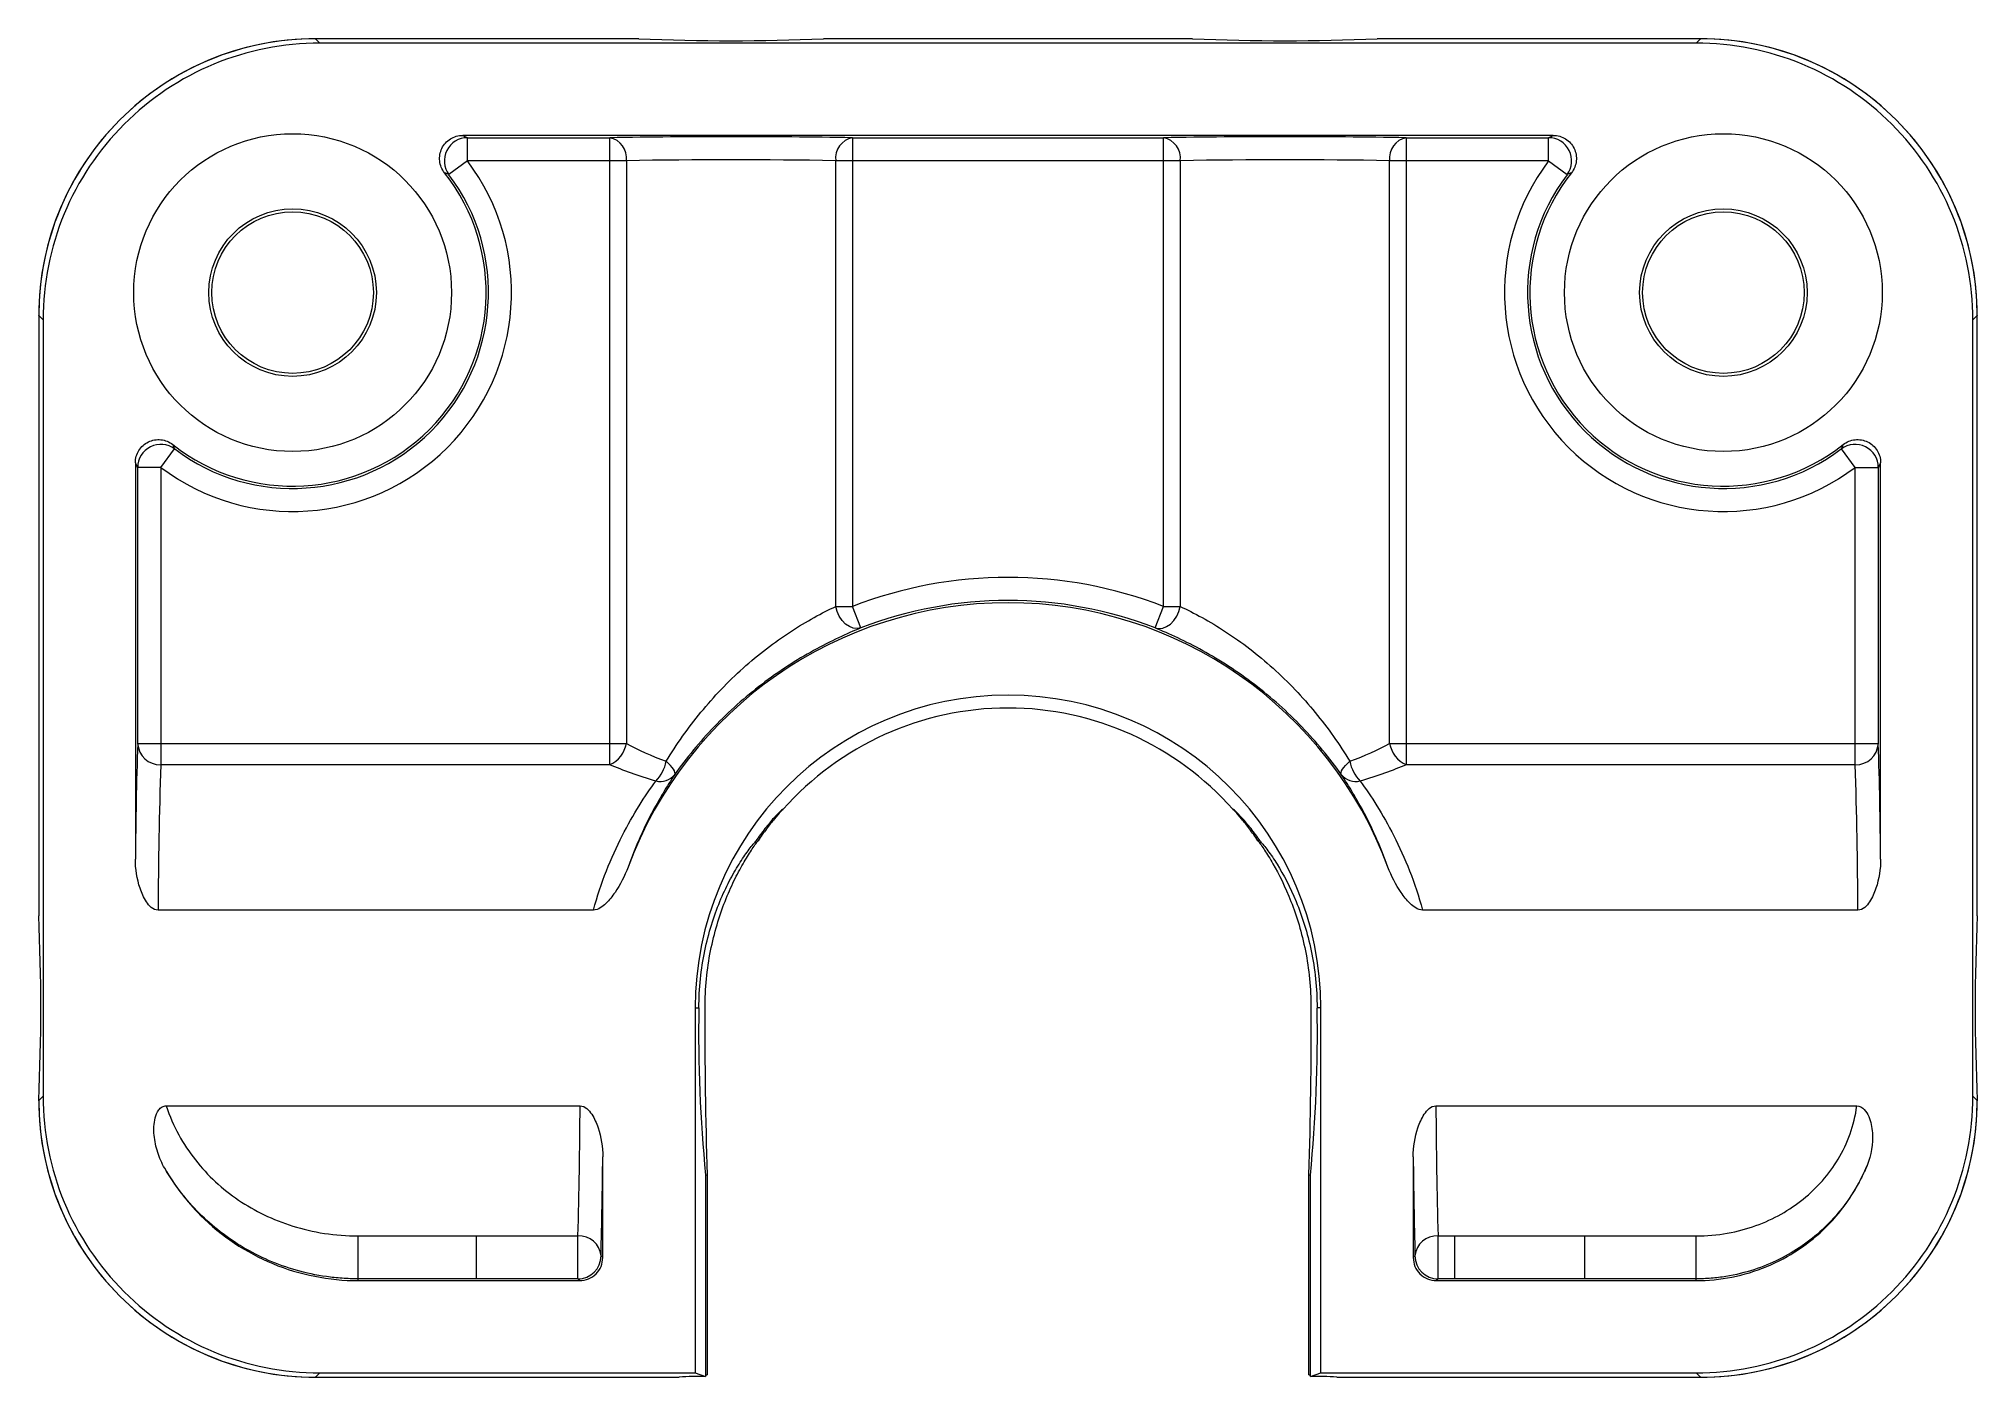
# Paper-space layout '_Front' of a CAD drawing. Header units: millimetres, sheet in inches. Extents: x -21 to 21, y -8 to 21.
import ezdxf

# ---------------------------------------------------------------- set-up
doc = ezdxf.new("R2010")
doc.units = ezdxf.units.MM

psp = doc.layouts.new('_Front')

# ---------------------------------------------------------------- linework, layer by layer
at = {"color": 7, "linetype": 'Continuous', "lineweight": 15}
for p, q in [((-15.008, 21), (-15.001, 21)), ((-8, 21), (-15.001, 21)), ((-15.001, 21), (-14.908, 20.907)), ((14.908, 20.907), (-14.908, 20.907)), ((4, 21), (-4, 21)), ((15.001, 21), (8, 21)), ((14.908, 20.907), (15.001, 21)), ((15.001, 21), (15.008, 21)), ((11.815, 18.907), (-11.815, 18.907)), ((-11.714, 18.857), (-8.63, 18.857)), ((-11.714, 18.357), (-11.714, 18.857)), ((-8.63, 5.272), (-8.63, 18.857)), ((-3.37, 18.857), (3.37, 18.857)), ((-3.37, 18.857), (-3.37, 8.7)), ((3.37, 8.7), (3.37, 18.857)), ((8.63, 18.857), (11.714, 18.857)), ((8.63, 18.857), (8.63, 5.272)), ((11.714, 18.357), (11.714, 18.857)), ((-11.714, 18.357), (-12.113, 18.056)), ((-8.267, 18.357), (-11.714, 18.357)), ((-8.267, 18.357), (-8.267, 5.73)), ((-3.733, 8.7), (-3.733, 18.357)), ((3.733, 18.357), (-3.733, 18.357)), ((3.733, 18.357), (3.733, 8.7)), ((8.267, 5.73), (8.267, 18.357)), ((11.714, 18.357), (8.267, 18.357)), ((11.714, 18.357), (12.113, 18.056)), ((-21, 15.001), (-21, 15.008)), ((-21, 15.001), (-21, 2)), ((-20.907, 14.908), (-21, 15.001)), ((-20.907, 14.908), (-20.907, -1.908)), ((21, 15.001), (20.907, 14.908)), ((20.907, -1.908), (20.907, 14.908)), ((21, 15.008), (21, 15.001)), ((21, 2), (21, 15.001)), ((-18.907, 11.815), (-18.907, 3.225)), ((-18.357, 11.714), (-18.056, 12.113)), ((18.357, 11.714), (18.056, 12.113)), ((18.907, 3.225), (18.907, 11.815)), ((-18.857, 5.73), (-18.857, 11.714)), ((-18.357, 11.714), (-18.857, 11.714)), ((-18.357, 11.714), (-18.357, 5.272)), ((18.357, 11.714), (18.857, 11.714)), ((18.357, 5.272), (18.357, 11.714)), ((18.857, 11.714), (18.857, 5.73)), ((-3.733, 8.7), (-3.37, 8.7)), ((-3.19, 8.234), (-3.37, 8.7)), ((3.19, 8.234), (3.37, 8.7)), ((3.37, 8.7), (3.733, 8.7)), ((-18.857, 5.73), (-8.267, 5.73)), ((8.267, 5.73), (18.857, 5.73)), ((-8.63, 5.272), (-18.357, 5.272)), ((18.357, 5.272), (8.63, 5.272)), ((-5.416, 3.625), (-5.466, 3.617)), ((-8.982, 2.12), (-18.415, 2.12)), ((18.415, 2.12), (8.982, 2.12)), ((-6.78, 0), (-6.78, -7.907)), ((-6.78, 0), (-6.697, 0)), ((6.78, 0), (6.697, 0)), ((6.78, -7.907), (6.78, 0)), ((-21, -2.001), (-20.907, -1.908)), ((-21, -2.008), (-21, -2)), ((20.907, -1.908), (21, -2.001)), ((21, -2), (21, -2.008)), ((-18.238, -2.12), (-9.272, -2.12)), ((9.272, -2.12), (18.392, -2.12)), ((-8.78, -5.407), (-8.78, -3.225)), ((8.78, -3.225), (8.78, -5.407)), ((-6.552, -3.62), (-6.517, -3.614)), ((-6.552, -3.62), (-6.552, -7.983)), ((-6.517, -3.614), (-6.517, -7.948)), ((6.517, -3.614), (6.552, -3.62)), ((6.517, -7.948), (6.517, -3.614)), ((6.552, -7.983), (6.552, -3.62)), ((-14.079, -5.907), (-14.079, -4.94)), ((-14.079, -4.94), (-9.318, -4.94)), ((-11.519, -5.869), (-11.519, -4.94)), ((-9.318, -5.869), (-9.318, -4.94)), ((9.318, -4.94), (14.908, -4.94)), ((9.318, -5.869), (9.318, -4.94)), ((9.683, -5.869), (9.683, -4.94)), ((12.496, -5.869), (12.496, -4.94)), ((14.908, -5.907), (14.908, -4.94)), ((-8.818, -5.369), (-8.78, -5.407)), ((8.78, -5.407), (8.818, -5.369)), ((-9.318, -5.869), (-14.079, -5.869)), ((-9.28, -5.907), (-9.318, -5.869)), ((9.318, -5.869), (9.28, -5.907)), ((14.908, -5.869), (9.318, -5.869)), ((-14.079, -5.907), (-9.28, -5.907)), ((9.28, -5.907), (14.908, -5.907)), ((-14.908, -7.907), (-15.001, -8)), ((-14.908, -7.907), (-6.78, -7.907)), ((-6.78, -7.907), (-6.552, -7.983)), ((-6.552, -7.949), (-6.517, -7.948)), ((6.517, -7.948), (6.552, -7.949)), ((6.552, -7.983), (6.78, -7.907)), ((6.78, -7.907), (14.908, -7.907)), ((15.001, -8), (14.908, -7.907)), ((-15.001, -8), (-15.008, -8)), ((-15.001, -8), (-7.125, -8)), ((-7.125, -8), (-7.125, -8)), ((7.125, -8), (7.125, -8)), ((7.125, -8), (15.001, -8)), ((15.008, -8), (15.001, -8))]:
    psp.add_line(p, q, dxfattribs=at)
at = {"color": 7, "linetype": 'Continuous', "lineweight": 15, "flags": 128}
for points in [[(-3.19, 8.234), (-3.268, 8.219), (-3.353, 8.229), (-3.437, 8.263), (-3.519, 8.32), (-3.593, 8.396), (-3.655, 8.488), (-3.703, 8.591), (-3.733, 8.7)], [(3.19, 8.234), (3.268, 8.219), (3.353, 8.229), (3.437, 8.263), (3.519, 8.32), (3.593, 8.396), (3.655, 8.488), (3.703, 8.591), (3.733, 8.7)], [(-7.221, 5.059), (-7.215, 5.08), (-7.218, 5.106), (-7.229, 5.138), (-7.25, 5.174), (-7.278, 5.213), (-7.314, 5.256), (-7.357, 5.301), (-7.406, 5.346)], [(7.221, 5.059), (7.215, 5.08), (7.218, 5.106), (7.229, 5.138), (7.25, 5.174), (7.278, 5.213), (7.314, 5.256), (7.357, 5.301), (7.406, 5.346)]]:
    psp.add_lwpolyline(points, dxfattribs=at)
at = {"color": 7, "linetype": 'Continuous', "lineweight": 15}
for centre, radius in [((-15.5, 15.5), 3.443), ((15.5, 15.5), 3.443), ((-15.5, 15.5), 1.815), ((-15.5, 15.5), 1.75), ((-15.5, 15.5), 1.75), ((15.5, 15.5), 1.815), ((15.5, 15.5), 1.75), ((15.5, 15.5), 1.75)]:
    psp.add_circle(centre, radius, dxfattribs=at)
for centre, radius, start, end in [((-15.001, 15.001), 5.999, 89.997, 180.003), ((-15.004, 15.004), 5.996, 90.0434, 179.9566), ((-14.908, 14.908), 5.999, 89.997, 180.003), ((-6, 67.302), 46.345, 267.5266, 272.4734), ((6, 67.302), 46.345, 267.5266, 272.4734), ((14.908, 14.908), 5.999, 359.997, 90.003), ((15.001, 15.001), 5.999, 359.997, 90.003), ((15.004, 15.004), 5.996, 0.0434, 89.9566), ((-11.713, 18.357), 0.5, 90.0528, 216.9813), ((-6, -150.819), 169.696, 89.11206, 90.88794), ((-8.719, 18.411), 0.455, 353.2126, 78.7137), ((-3.281, 18.411), 0.455, 101.2863, 186.7874), ((6, -150.819), 169.696, 89.11206, 90.88794), ((3.281, 18.411), 0.455, 353.2126, 78.7137), ((8.719, 18.411), 0.455, 101.2863, 186.7874), ((11.713, 18.357), 0.5, 323.0187, 89.9472), ((-15.5, 15.5), 4.743, 232.9658, 37.0342), ((-15.5, 15.5), 4.193, 231.733, 38.267), ((-6, -107.065), 125.443, 88.96448, 91.03552), ((6, -107.065), 125.443, 88.96448, 91.03552), ((15.5, 15.5), 4.743, 142.9658, 307.0342), ((15.5, 15.5), 4.193, 141.733, 308.267), ((-15.5, 15.5), 4.243, 232.9658, 37.0342), ((15.5, 15.5), 4.243, 142.9658, 307.0342), ((-18.357, 11.713), 0.5, 53.0187, 179.9472), ((18.357, 11.713), 0.5, 0.0528, 126.9813), ((0, 0), 9.33, 68.8249, 111.1751), ((0, 0), 8.83, 68.8249, 111.1751), ((0, 0), 8.78, 20.3346, 159.6654), ((0, 0), 6.78, 0, 180), ((0, 0), 6.5, 41.4095, 138.5905), ((78.219, 2.544), 97.128, 178.11989, 179.5982), ((-18.373, 5.756), 0.485, 183.0526, 271.9055), ((-8.881, 5.844), 0.624, 293.7347, 349.5612), ((8.881, 5.844), 0.624, 190.4388, 246.2653), ((18.373, 5.756), 0.485, 268.0945, 356.9474), ((-78.219, 2.544), 97.128, 0.4018, 1.88011), ((87.445, 1.753), 105.86, 178.09521, 179.80165), ((-8.256, 5.52), 0.868, 316.094, 348.4224), ((-7.538, 5.313), 0.405, 256.7118, 321.2532), ((7.538, 5.313), 0.405, 218.7468, 283.2882), ((8.256, 5.52), 0.868, 191.5776, 223.906), ((-84.292, 1.811), 102.707, 0.17216, 1.93098), ((-65.867, 0), 44.911, 357.4477, 2.5523), ((65.867, 0), 44.911, 177.4477, 182.5523), ((84.703, -0.595), 91.27, 179.62645, 181.89583), ((-81.956, -0.632), 88.524, 358.06896, 0.40876), ((-22.649, -0.636), 29.352, 354.1659, 1.2414), ((23.564, -0.599), 30.267, 178.8656, 185.7271), ((-15.001, -2.001), 5.999, 179.997, 270.003), ((-15.004, -2.004), 5.996, 180.0434, 269.9566), ((-14.908, -1.908), 5.999, 179.997, 270.003), ((14.908, -1.908), 5.999, 269.997, 0.003), ((15.001, -2.001), 5.999, 269.997, 0.003), ((15.004, -2.004), 5.996, 270.0434, 359.9566), ((-136.734, -1.47), 127.464, 358.44035, 359.70805), ((136.734, -1.47), 127.464, 180.29195, 181.55965), ((-130.739, -2.158), 121.963, 358.49148, 359.49894), ((130.739, -2.158), 121.963, 180.50106, 181.50852), ((-9.29, -5.412), 0.474, 5.2572, 93.4055), ((9.29, -5.412), 0.474, 86.5945, 174.7428), ((-9.318, -5.369), 0.5, 270.0204, 359.9796), ((-9.28, -5.407), 0.5, 269.997, 0.003), ((9.28, -5.407), 0.5, 179.997, 270.003), ((9.318, -5.369), 0.5, 180.0204, 269.9796), ((-6.649, -14.291), 6.309, 89.1131, 94.3238), ((6.649, -14.291), 6.309, 85.6762, 90.8869)]:
    psp.add_arc(centre, radius, start, end, dxfattribs=at)
for points, knots in [([(-12.208, 18.097), (-12.266, 18.171), (-12.302, 18.26), (-12.322, 18.445), (-12.306, 18.541), (-12.225, 18.708), (-12.161, 18.78), (-12.001, 18.88), (-11.909, 18.907), (-11.815, 18.907)], [0, 0, 0, 0, 0.25, 0.25, 0.5, 0.5, 0.75, 0.75, 1, 1, 1, 1]), ([(-11.815, 18.907), (-11.796, 18.897), (-11.776, 18.888), (-11.757, 18.878), (-11.743, 18.871), (-11.728, 18.864), (-11.714, 18.857)], [0, 0, 0, 0, 0.001619741, 0.001619741, 0.001619741, 0.002860963, 0.002860963, 0.002860963, 0.002860963]), ([(11.714, 18.857), (11.728, 18.864), (11.743, 18.871), (11.757, 18.878), (11.776, 18.888), (11.796, 18.897), (11.815, 18.907)], [0.000491649, 0.000491649, 0.000491649, 0.000491649, 0.001732871, 0.001732871, 0.001732871, 0.003352612, 0.003352612, 0.003352612, 0.003352612]), ([(11.815, 18.907), (11.909, 18.907), (12.002, 18.88), (12.159, 18.781), (12.224, 18.709), (12.306, 18.541), (12.322, 18.447), (12.302, 18.26), (12.266, 18.171), (12.208, 18.097)], [0, 0, 0, 0, 0.25, 0.25, 0.5, 0.5, 0.75, 0.75, 1, 1, 1, 1]), ([(-12.113, 18.056), (-12.126, 18.062), (-12.14, 18.068), (-12.154, 18.074), (-12.171, 18.081), (-12.189, 18.089), (-12.208, 18.097)], [0.000491589, 0.000491589, 0.000491589, 0.000491589, 0.001732657, 0.001732657, 0.001732657, 0.003352191, 0.003352191, 0.003352191, 0.003352191]), ([(12.208, 18.097), (12.189, 18.089), (12.171, 18.081), (12.154, 18.074), (12.14, 18.068), (12.126, 18.062), (12.113, 18.056)], [0, 0, 0, 0, 0.001619534, 0.001619534, 0.001619534, 0.002860602, 0.002860602, 0.002860602, 0.002860602]), ([(-18.907, 11.815), (-18.907, 11.909), (-18.88, 12.002), (-18.781, 12.159), (-18.709, 12.224), (-18.541, 12.306), (-18.447, 12.322), (-18.26, 12.302), (-18.171, 12.266), (-18.097, 12.208)], [0, 0, 0, 0, 0.25, 0.25, 0.5, 0.5, 0.75, 0.75, 1, 1, 1, 1]), ([(-18.097, 12.208), (-18.089, 12.189), (-18.081, 12.171), (-18.074, 12.154), (-18.068, 12.14), (-18.062, 12.126), (-18.056, 12.113)], [0, 0, 0, 0, 0.001619534, 0.001619534, 0.001619534, 0.002860602, 0.002860602, 0.002860602, 0.002860602]), ([(18.056, 12.113), (18.062, 12.126), (18.068, 12.14), (18.074, 12.154), (18.081, 12.171), (18.089, 12.189), (18.097, 12.208)], [0.000491589, 0.000491589, 0.000491589, 0.000491589, 0.001732657, 0.001732657, 0.001732657, 0.003352191, 0.003352191, 0.003352191, 0.003352191]), ([(18.097, 12.208), (18.171, 12.266), (18.26, 12.302), (18.445, 12.322), (18.541, 12.306), (18.708, 12.225), (18.78, 12.161), (18.88, 12.001), (18.907, 11.909), (18.907, 11.815)], [0, 0, 0, 0, 0.25, 0.25, 0.5, 0.5, 0.75, 0.75, 1, 1, 1, 1]), ([(-18.857, 11.714), (-18.864, 11.728), (-18.871, 11.743), (-18.878, 11.757), (-18.888, 11.776), (-18.897, 11.796), (-18.907, 11.815)], [0.000491649, 0.000491649, 0.000491649, 0.000491649, 0.001732871, 0.001732871, 0.001732871, 0.003352612, 0.003352612, 0.003352612, 0.003352612]), ([(18.907, 11.815), (18.897, 11.796), (18.888, 11.776), (18.878, 11.757), (18.871, 11.743), (18.864, 11.728), (18.857, 11.714)], [0, 0, 0, 0, 0.001619741, 0.001619741, 0.001619741, 0.002860963, 0.002860963, 0.002860963, 0.002860963]), ([(-7.406, 5.346), (-7.182, 5.713), (-6.932, 6.067), (-6.513, 6.577), (-6.366, 6.743), (-6.062, 7.062), (-5.904, 7.216), (-5.577, 7.51), (-5.405, 7.653), (-5.06, 7.917), (-4.887, 8.04), (-4.539, 8.267), (-4.365, 8.37), (-4.036, 8.552), (-3.88, 8.631), (-3.733, 8.7)], [0, 0, 0, 0, 0.25, 0.25, 0.375, 0.375, 0.5, 0.5, 0.625, 0.625, 0.75, 0.75, 0.875, 0.875, 1, 1, 1, 1]), ([(3.733, 8.7), (3.88, 8.631), (4.041, 8.55), (4.372, 8.367), (4.542, 8.265), (4.887, 8.04), (5.064, 7.915), (5.41, 7.649), (5.578, 7.509), (5.907, 7.213), (6.067, 7.057), (6.373, 6.736), (6.518, 6.571), (6.933, 6.066), (7.182, 5.713), (7.406, 5.346)], [0, 0, 0, 0, 0.125, 0.125, 0.25, 0.25, 0.375, 0.375, 0.5, 0.5, 0.625, 0.625, 0.75, 0.75, 1, 1, 1, 1]), ([(-3.19, 8.234), (-3.34, 8.173), (-3.502, 8.102), (-3.844, 7.941), (-4.027, 7.848), (-4.398, 7.642), (-4.586, 7.53), (-4.962, 7.285), (-5.152, 7.152), (-5.517, 6.873), (-5.694, 6.727), (-6.036, 6.422), (-6.203, 6.262), (-6.68, 5.767), (-6.965, 5.421), (-7.221, 5.059)], [0, 0, 0, 0, 0.125, 0.125, 0.25, 0.25, 0.375, 0.375, 0.5, 0.5, 0.625, 0.625, 0.75, 0.75, 1, 1, 1, 1]), ([(7.221, 5.059), (6.965, 5.421), (6.682, 5.764), (6.212, 6.253), (6.048, 6.412), (5.702, 6.72), (5.522, 6.869), (5.158, 7.147), (4.972, 7.279), (4.594, 7.525), (4.403, 7.639), (4.034, 7.844), (3.853, 7.936), (3.504, 8.101), (3.34, 8.173), (3.19, 8.234)], [0, 0, 0, 0, 0.25, 0.25, 0.375, 0.375, 0.5, 0.5, 0.625, 0.625, 0.75, 0.75, 0.875, 0.875, 1, 1, 1, 1]), ([(-7.221, 5.059), (-7.385, 4.812), (-7.562, 4.523), (-7.909, 3.855), (-8.082, 3.474), (-8.233, 3.051)], [0, 0, 0, 0, 0.5, 0.5, 1, 1, 1, 1]), ([(8.233, 3.051), (8.082, 3.474), (7.909, 3.855), (7.562, 4.523), (7.385, 4.812), (7.221, 5.059)], [0, 0, 0, 0, 0.5, 0.5, 1, 1, 1, 1]), ([(-8.982, 2.12), (-8.9, 2.421), (-8.805, 2.704), (-8.595, 3.24), (-8.48, 3.494), (-8.12, 4.201), (-7.865, 4.595), (-7.631, 4.918)], [0, 0, 0, 0, 0.25, 0.25, 0.5, 0.5, 1, 1, 1, 1]), ([(7.631, 4.918), (7.865, 4.595), (8.12, 4.201), (8.48, 3.494), (8.595, 3.24), (8.805, 2.704), (8.9, 2.421), (8.982, 2.12)], [0, 0, 0, 0, 0.5, 0.5, 0.75, 0.75, 1, 1, 1, 1]), ([(-4.875, 4.299), (-4.874, 4.31), (-4.894, 4.297), (-4.967, 4.231), (-5.019, 4.178), (-5.135, 4.049), (-5.2, 3.971), (-5.331, 3.804), (-5.398, 3.713), (-5.463, 3.617)], [0, 0, 0, 0, 0.25, 0.25, 0.5, 0.5, 0.75, 0.75, 1, 1, 1, 1]), ([(-4.875, 4.299), (-4.876, 4.302), (-4.894, 4.284), (-4.961, 4.212), (-5.008, 4.159), (-5.113, 4.033), (-5.173, 3.959), (-5.293, 3.8), (-5.355, 3.715), (-5.416, 3.625)], [0, 0, 0, 0, 0.25, 0.25, 0.5, 0.5, 0.75, 0.75, 1, 1, 1, 1]), ([(5.463, 3.617), (5.398, 3.713), (5.331, 3.804), (5.2, 3.971), (5.134, 4.049), (5.018, 4.178), (4.966, 4.231), (4.894, 4.297), (4.874, 4.31), (4.875, 4.299)], [0, 0, 0, 0, 0.25, 0.25, 0.5, 0.5, 0.75, 0.75, 1, 1, 1, 1]), ([(5.416, 3.625), (5.355, 3.715), (5.293, 3.801), (5.172, 3.96), (5.113, 4.034), (5.008, 4.16), (4.961, 4.212), (4.895, 4.283), (4.876, 4.302), (4.875, 4.299)], [0, 0, 0, 0, 0.25, 0.25, 0.5, 0.5, 0.75, 0.75, 1, 1, 1, 1]), ([(-6.697, 0), (-6.697, 0.213), (-6.686, 0.423), (-6.643, 0.835), (-6.611, 1.039), (-6.53, 1.432), (-6.481, 1.619), (-6.371, 1.976), (-6.309, 2.147), (-6.178, 2.464), (-6.109, 2.61), (-5.969, 2.881), (-5.897, 3.006), (-5.759, 3.228), (-5.693, 3.325), (-5.569, 3.492), (-5.511, 3.563), (-5.463, 3.617)], [0, 0, 0, 0, 0.125, 0.125, 0.25, 0.25, 0.375, 0.375, 0.5, 0.5, 0.625, 0.625, 0.75, 0.75, 0.875, 0.875, 1, 1, 1, 1]), ([(-6.565, 0), (-6.565, 0.213), (-6.555, 0.423), (-6.514, 0.836), (-6.483, 1.04), (-6.405, 1.434), (-6.358, 1.622), (-6.252, 1.98), (-6.193, 2.151), (-6.068, 2.47), (-6.003, 2.617), (-5.871, 2.889), (-5.804, 3.015), (-5.676, 3.237), (-5.615, 3.334), (-5.505, 3.501), (-5.456, 3.571), (-5.416, 3.625)], [0, 0, 0, 0, 0.125, 0.125, 0.25, 0.25, 0.375, 0.375, 0.5, 0.5, 0.625, 0.625, 0.75, 0.75, 0.875, 0.875, 1, 1, 1, 1]), ([(5.416, 3.625), (5.455, 3.571), (5.505, 3.501), (5.616, 3.334), (5.677, 3.236), (5.87, 2.9), (6.006, 2.628), (6.194, 2.148), (6.253, 1.978), (6.358, 1.622), (6.405, 1.435), (6.483, 1.043), (6.514, 0.837), (6.555, 0.424), (6.565, 0.214), (6.565, 0)], [0, 0, 0, 0, 0.125, 0.125, 0.25, 0.25, 0.5, 0.5, 0.625, 0.625, 0.75, 0.75, 0.875, 0.875, 1, 1, 1, 1]), ([(5.463, 3.617), (5.511, 3.563), (5.569, 3.492), (5.693, 3.325), (5.76, 3.227), (5.969, 2.892), (6.113, 2.622), (6.31, 2.145), (6.371, 1.974), (6.481, 1.619), (6.53, 1.434), (6.61, 1.043), (6.643, 0.838), (6.686, 0.424), (6.697, 0.213), (6.697, 0)], [0, 0, 0, 0, 0.125, 0.125, 0.25, 0.25, 0.5, 0.5, 0.625, 0.625, 0.75, 0.75, 0.875, 0.875, 1, 1, 1, 1]), ([(-18.415, 2.12), (-18.47, 2.12), (-18.52, 2.145), (-18.604, 2.215), (-18.638, 2.257), (-18.728, 2.392), (-18.77, 2.491), (-18.873, 2.798), (-18.907, 3.009), (-18.907, 3.225)], [0, 0, 0, 0, 0.125, 0.125, 0.25, 0.25, 0.5, 0.5, 1, 1, 1, 1]), ([(-8.233, 3.051), (-8.305, 2.856), (-8.399, 2.674), (-8.573, 2.42), (-8.636, 2.338), (-8.749, 2.229), (-8.79, 2.195), (-8.879, 2.141), (-8.928, 2.12), (-8.982, 2.12)], [0, 0, 0, 0, 0.5, 0.5, 0.75, 0.75, 0.875, 0.875, 1, 1, 1, 1]), ([(8.982, 2.12), (8.929, 2.12), (8.879, 2.14), (8.79, 2.194), (8.75, 2.228), (8.638, 2.336), (8.575, 2.417), (8.399, 2.673), (8.305, 2.857), (8.233, 3.051)], [0, 0, 0, 0, 0.125, 0.125, 0.25, 0.25, 0.5, 0.5, 1, 1, 1, 1]), ([(18.907, 3.225), (18.907, 3.009), (18.873, 2.799), (18.771, 2.492), (18.727, 2.392), (18.638, 2.257), (18.604, 2.214), (18.521, 2.146), (18.469, 2.12), (18.415, 2.12)], [0, 0, 0, 0, 0.5, 0.5, 0.75, 0.75, 0.875, 0.875, 1, 1, 1, 1]), ([(-18.271, -3.473), (-18.334, -3.363), (-18.385, -3.248), (-18.462, -3.008), (-18.489, -2.883), (-18.511, -2.633), (-18.508, -2.503), (-18.46, -2.32), (-18.438, -2.26), (-18.38, -2.183), (-18.357, -2.16), (-18.302, -2.128), (-18.27, -2.12), (-18.238, -2.12)], [0, 0, 0, 0, 0.25, 0.25, 0.5, 0.5, 0.75, 0.75, 0.875, 0.875, 0.9375, 0.9375, 1, 1, 1, 1]), ([(-18.238, -2.12), (-18.165, -2.342), (-18.073, -2.551), (-17.861, -2.941), (-17.741, -3.122), (-17.473, -3.462), (-17.326, -3.621), (-17.012, -3.911), (-16.846, -4.042), (-16.496, -4.279), (-16.311, -4.385), (-15.919, -4.575), (-15.711, -4.657), (-15.279, -4.792), (-15.05, -4.846), (-14.573, -4.92), (-14.329, -4.94), (-14.079, -4.94)], [0, 0, 0, 0, 0.125, 0.125, 0.25, 0.25, 0.375, 0.375, 0.5, 0.5, 0.625, 0.625, 0.75, 0.75, 0.875, 0.875, 1, 1, 1, 1]), ([(-9.272, -2.12), (-9.217, -2.12), (-9.167, -2.145), (-9.083, -2.215), (-9.049, -2.257), (-8.959, -2.392), (-8.917, -2.491), (-8.814, -2.798), (-8.78, -3.009), (-8.78, -3.225)], [0, 0, 0, 0, 0.125, 0.125, 0.25, 0.25, 0.5, 0.5, 1, 1, 1, 1]), ([(8.78, -3.225), (8.78, -3.009), (8.814, -2.799), (8.916, -2.492), (8.96, -2.392), (9.049, -2.257), (9.083, -2.214), (9.166, -2.146), (9.218, -2.12), (9.272, -2.12)], [0, 0, 0, 0, 0.5, 0.5, 0.75, 0.75, 0.875, 0.875, 1, 1, 1, 1]), ([(14.908, -4.94), (15.14, -4.94), (15.366, -4.918), (15.805, -4.84), (16.009, -4.784), (16.398, -4.645), (16.582, -4.56), (16.922, -4.368), (17.081, -4.261), (17.38, -4.02), (17.521, -3.886), (17.774, -3.598), (17.888, -3.442), (18.089, -3.106), (18.176, -2.923), (18.313, -2.536), (18.364, -2.334), (18.392, -2.12)], [0, 0, 0, 0, 0.125, 0.125, 0.25, 0.25, 0.375, 0.375, 0.5, 0.5, 0.625, 0.625, 0.75, 0.75, 0.875, 0.875, 1, 1, 1, 1]), ([(18.392, -2.12), (18.454, -2.12), (18.51, -2.154), (18.594, -2.242), (18.625, -2.296), (18.697, -2.463), (18.72, -2.583), (18.745, -2.945), (18.704, -3.187), (18.613, -3.413)], [0, 0, 0, 0, 0.125, 0.125, 0.25, 0.25, 0.5, 0.5, 1, 1, 1, 1]), ([(-14.079, -5.869), (-14.194, -5.869), (-14.312, -5.865), (-14.541, -5.848), (-14.654, -5.836), (-14.991, -5.788), (-15.211, -5.741), (-15.628, -5.623), (-15.827, -5.552), (-16.211, -5.386), (-16.396, -5.291), (-16.918, -4.981), (-17.233, -4.737), (-17.806, -4.163), (-18.061, -3.834), (-18.271, -3.473)], [0, 0, 0, 0, 0.0625, 0.0625, 0.125, 0.125, 0.25, 0.25, 0.375, 0.375, 0.5, 0.5, 0.75, 0.75, 1, 1, 1, 1]), ([(-18.271, -3.473), (-18.058, -3.846), (-17.796, -4.19), (-17.046, -4.939), (-16.512, -5.297), (-15.342, -5.781), (-14.707, -5.907), (-14.079, -5.907)], [-0.266656, -0.266656, -0.266656, -0.266656, 0, 0, 0.392623, 0.392623, 0.785246, 0.785246, 0.785246, 0.785246]), ([(18.613, -3.413), (18.575, -3.503), (18.534, -3.593), (18.446, -3.765), (18.4, -3.849), (18.253, -4.094), (18.145, -4.248), (17.908, -4.539), (17.778, -4.677), (17.503, -4.931), (17.358, -5.048), (17.049, -5.261), (16.886, -5.358), (16.539, -5.532), (16.355, -5.607), (15.97, -5.732), (15.767, -5.782), (15.45, -5.834), (15.343, -5.847), (15.181, -5.86), (15.127, -5.863), (15.018, -5.868), (14.962, -5.869), (14.908, -5.869)], [0, 0, 0, 0, 0.0625, 0.0625, 0.125, 0.125, 0.25, 0.25, 0.375, 0.375, 0.5, 0.5, 0.625, 0.625, 0.75, 0.75, 0.875, 0.875, 0.9375, 0.9375, 0.96875, 0.96875, 1, 1, 1, 1]), ([(14.908, -5.907), (15.428, -5.907), (15.954, -5.803), (16.923, -5.402), (17.366, -5.105), (18.105, -4.366), (18.402, -3.923), (18.606, -3.43), (18.609, -3.421), (18.613, -3.413)], [-0.785246, -0.785246, -0.785246, -0.785246, -0.392623, -0.392623, 0, 0, 0.392623, 0.392623, 0.399465, 0.399465, 0.399465, 0.399465])]:
    psp.add_open_spline(points, degree=3, knots=knots, dxfattribs=at)
for points in [[(-8.267, 5.73), (-8.019, 5.599), (-7.729, 5.461), (-7.406, 5.346)], [(7.406, 5.346), (7.729, 5.461), (8.02, 5.599), (8.267, 5.73)], [(-7.631, 4.918), (-8.001, 5.022), (-8.339, 5.149), (-8.63, 5.272)], [(8.63, 5.272), (8.339, 5.149), (8.001, 5.022), (7.631, 4.918)], [(5.457, 3.618), (5.45, 3.619), (5.436, 3.621), (5.422, 3.624), (5.416, 3.625)]]:
    psp.add_open_spline(points, degree=3, dxfattribs=at)

doc.saveas('drawing.dxf')
